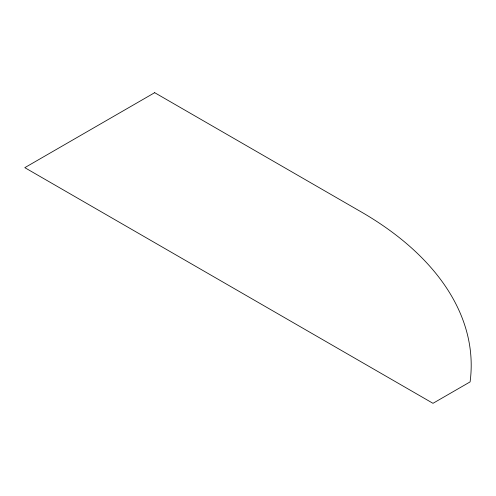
<?xml version="1.0" encoding="UTF-8"?>
<svg xmlns="http://www.w3.org/2000/svg" width="496" height="496" viewBox="0 0 496 496"><rect width="100%" height="100%" fill="white"/><g stroke="black" fill="none" stroke-linecap="round" stroke-linejoin="round"><path stroke-width="0.74" d="M154.678 92.678L24.8 167.66L432.983 403.322L470.09 381.901A375.565 216.833 0 0 0 358.769 210.509L154.678 92.678"/></g></svg>
